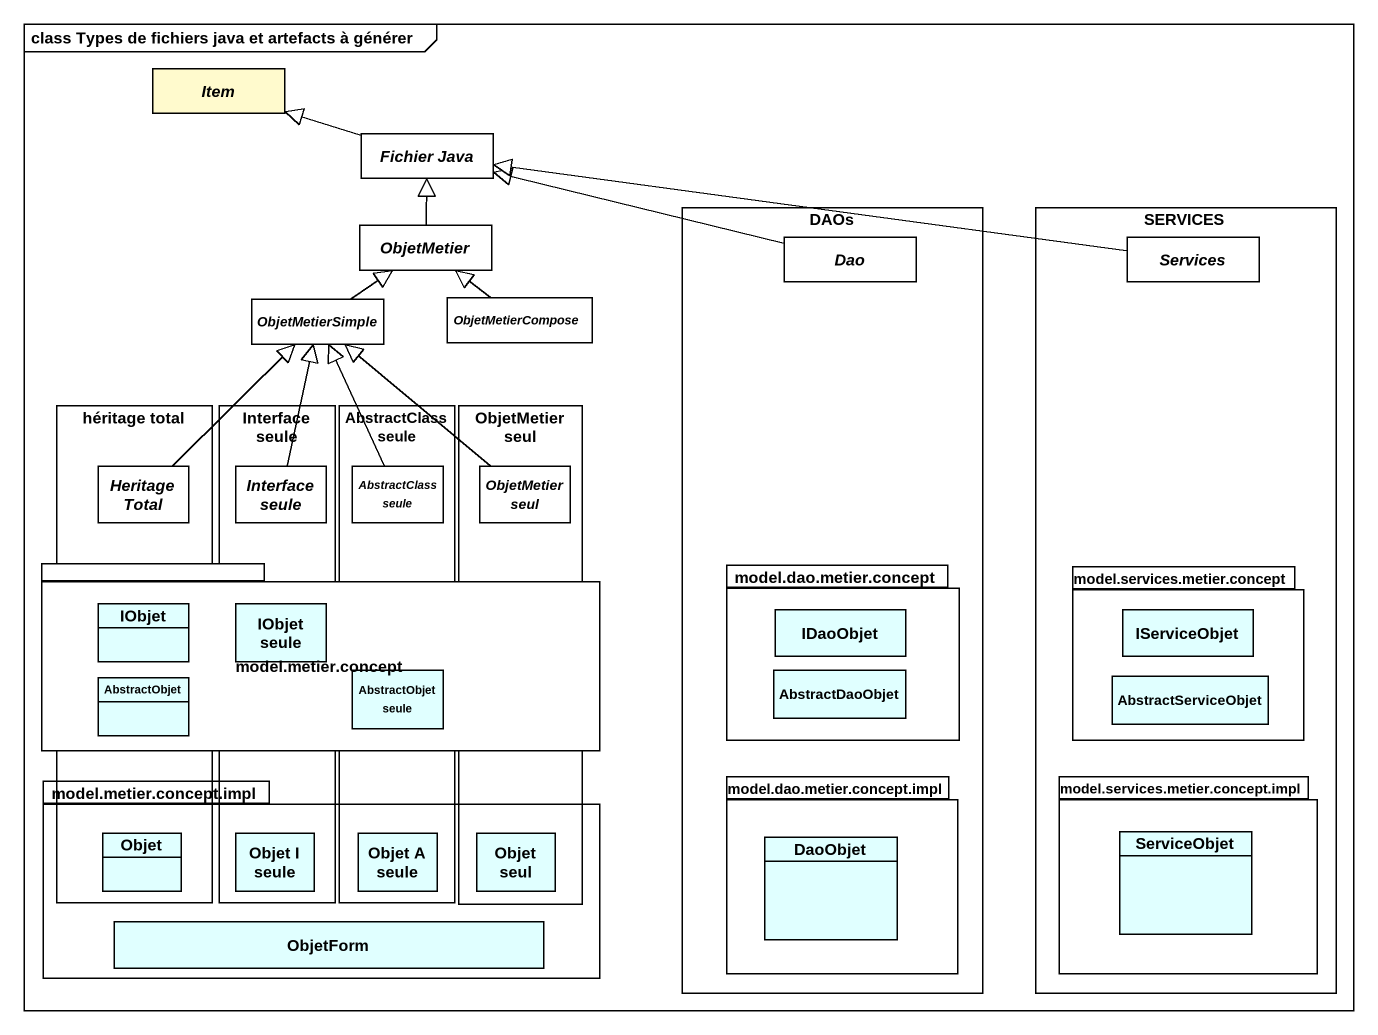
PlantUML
@startuml
mainframe class Types de fichiers java et artefacts à générer
hide circle
hide empty members
abstract class Item #FFFACD
abstract class "Fichier Java" as Fichier_Java #FFFFFF
rectangle DAOs {
  abstract class Dao #FFFFFF
  package "model.dao.metier.concept" as model_dao_metier_concept {
    class IDaoObjet #E0FFFF
    class AbstractDaoObjet #E0FFFF
  }
  package "model.dao.metier.concept.impl" as model_dao_metier_concept_2 {
    class DaoObjet #E0FFFF
  }
}
rectangle SERVICES {
  abstract class Services #FFFFFF
  package "model.services.metier.concept" as model_services_metier {
    class IServiceObjet #E0FFFF
    class AbstractServiceObjet #E0FFFF
  }
  package "model.services.metier.concept.impl" as model_services_metier_2 {
    class ServiceObjet #E0FFFF
  }
}
abstract class ObjetMetier #FFFFFF
abstract class ObjetMetierSimple #FFFFFF
abstract class ObjetMetierCompose #FFFFFF
rectangle "héritage total" as héritage_total {
  abstract class "Heritage Total" as Heritage_Total #FFFFFF
  class IObjet #E0FFFF
  class AbstractObjet #E0FFFF
  class Objet #E0FFFF
}
rectangle "Interface seule" as Interface_seule {
  abstract class "Interface seule" as Interface_seule_2 #FFFFFF
  class "IObjet seule" as IObjet_seule #E0FFFF
  class "Objet I seule" as Objet_I_seule #E0FFFF
}
rectangle "AbstractClass seule" as AbstractClass_seule {
  abstract class "AbstractClass seule" as AbstractClass_seule_2 #FFFFFF
  class "AbstractObjet seule" as AbstractObjet_seule #E0FFFF
  class "Objet A seule" as Objet_A_seule #E0FFFF
}
rectangle "ObjetMetier seul" as ObjetMetier_seul {
  abstract class "ObjetMetier seul" as ObjetMetier_seul_2 #FFFFFF
  class "Objet seul" as Objet_seul #E0FFFF
}
package "model.metier.concept" as model_metier_concept {
}
package "model.metier.concept.impl" as model_metier_concept_impl {
  class ObjetForm #E0FFFF
}
Fichier_Java -left-|> Item
ObjetMetier -up-|> Fichier_Java
Dao -left-|> Fichier_Java
Services -left-|> Fichier_Java
ObjetMetierSimple -up-|> ObjetMetier
ObjetMetierCompose -up-|> ObjetMetier
Heritage_Total -up-|> ObjetMetierSimple
Interface_seule_2 -up-|> ObjetMetierSimple
AbstractClass_seule_2 -up-|> ObjetMetierSimple
ObjetMetier_seul_2 -up-|> ObjetMetierSimple
@enduml
